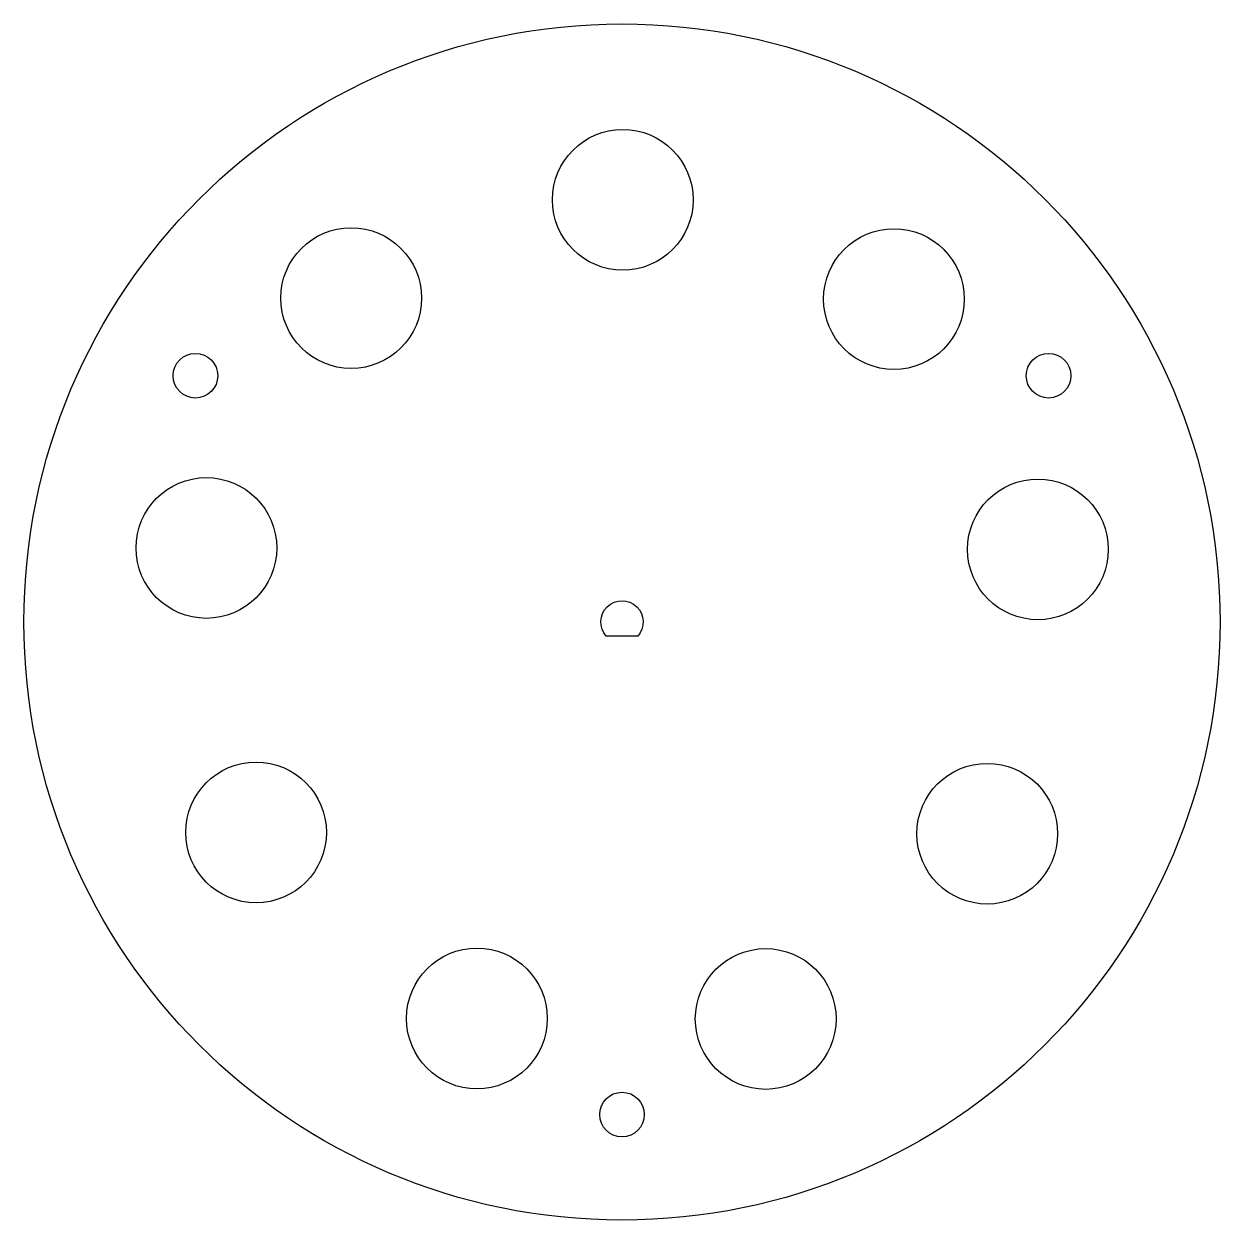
# Model space of a CAD drawing. Header units: millimetres. Extents: x -85 to 85, y -85 to 85.
import ezdxf

# ---------------------------------------------------------------- set-up
doc = ezdxf.new("R2010")
doc.units = ezdxf.units.MM
doc.layers.get('0').update_dxf_attribs({"linetype": 'CONTINUOUS'})

msp = doc.modelspace()

# ---------------------------------------------------------------- linework, layer by layer
msp.add_lwpolyline([(2.24, -2), (-2.24, -2, -2.236068)], format="xyb", close=True)
for centre, radius in [((0, 0), 85), ((0.11, 60), 10), ((-38.49, 46.03), 10), ((38.65, 45.89), 10), ((-60.62, 35), 3.17), ((60.62, 35), 3.17), ((-59.07, 10.52), 10), ((59.11, 10.32), 10), ((-52.01, -29.91), 10), ((51.91, -30.09), 10), ((-20.62, -56.35), 10), ((20.42, -56.42), 10), ((0, -70), 3.17)]:
    msp.add_circle(centre, radius)

doc.saveas('drawing.dxf')
